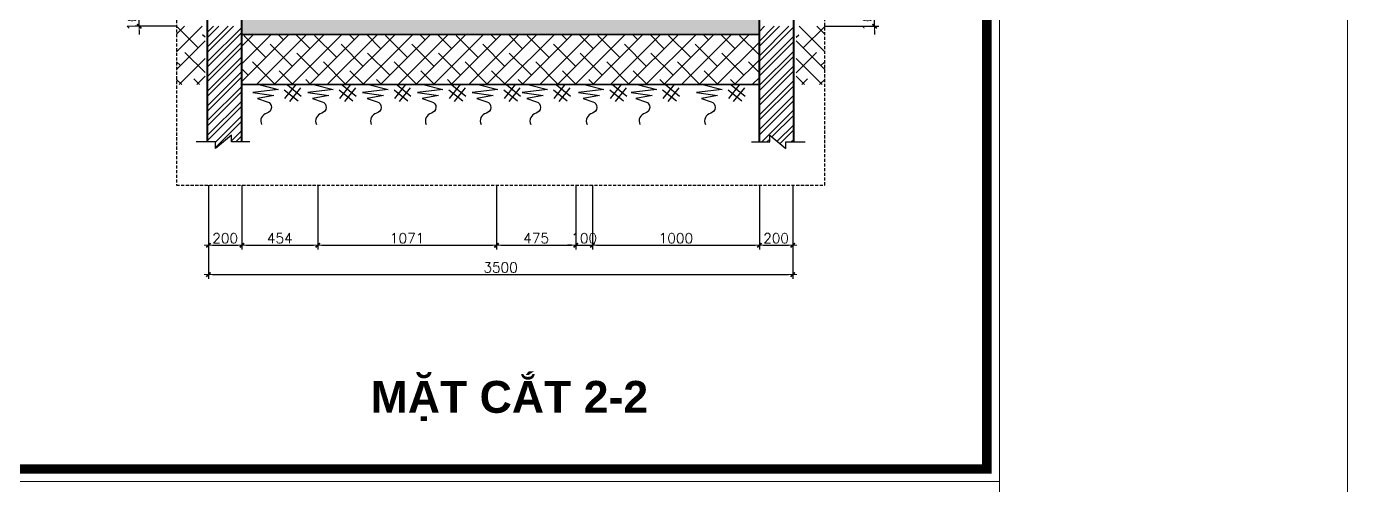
# Model space of a CAD drawing. Header units: millimetres. Extents: x 615730 to 2792744, y 139412 to 597571.
# Drawn here: x 1463321 to 1494978, y 249936 to 260952 of the extents above; entities that cross this region are included whole.
import ezdxf
from ezdxf.enums import TextEntityAlignment as Align

# ---------------------------------------------------------------- set-up
doc = ezdxf.new("R2010")
doc.units = ezdxf.units.MM
doc.header["$MEASUREMENT"] = 0
doc.header["$PDMODE"] = 34
doc.linetypes.add('HIDDEN', pattern=[0.375, 0.25, -0.125])
doc.layers.get('0').update_dxf_attribs({"lineweight": 5})
for name, color, linetype in [('CUA', 132, 'Continuous'), ('DUT', 250, 'HIDDEN'), ('H', 252, 'Continuous'), ('HACH', 250, 'Continuous'), ('TEXT', 2, 'Continuous')]:
    doc.layers.add(name, color=color, linetype=linetype)
for name, color, linetype, lineweight in [('KT', 148, 'Continuous', 18), ('NETNGOAITUONG', 1, 'Continuous', 40), ('thay', 7, 'Continuous', 15), ('TUONG', 6, 'Continuous', 35), ('VLIEU', 250, 'Continuous', 9)]:
    doc.layers.add(name, color=color, linetype=linetype, lineweight=lineweight)
doc.styles.add('lyrichs', font='', dxfattribs={"width": 1.25})
doc.styles.add('romans', font='romans.shx', dxfattribs={"height": 240})
doc.styles.get('lyrichs').set_extended_font_data('.VnHelvetInsH', bold=True)
doc.dimstyles.new('1-50', dxfattribs={"dimtxt": 200, "dimasz": 100, "dimexe": 100, "dimexo": 0, "dimgap": 50, "dimtad": 1, "dimdec": 0, "dimlfac": 0.25, "dimzin": 0, "dimdsep": 46, "dimtxsty": 'romans', "dimblk": ']', "dimcen": 0, "dimdle": 100, "dimclrd": 148, "dimclre": 148, "dimclrt": 2, "dimadec": 0, "dimazin": 0, "dimtfac": 1.111111, "dimtdec": 0, "dimtix": 1, "dimtmove": 2, "dimatfit": 3, "dimldrblk": ']', "dimfxl": 200, "dimtolj": 1, "dimtzin": 0, "dimarcsym": 0})
pattern_1 = [(45, (600767.42, -1630.14), (-176.776695, 176.776695), []), (45, (600767.42, -1505.14), (-176.776695, 176.776695), [])]

# ---------------------------------------------------------------- blocks, each defined once
blk = doc.blocks.new('sgt')
at = {"layer": 'HACH'}
for p, q in [((102644.1, -904534.2), (102734.8, -904606.8)), ((102718.9, -904500.3), (102646.3, -904590.9)), ((102664.5, -904502.5), (102755.2, -904575.1)), ((102750.7, -904520.7), (102678.1, -904611.3))]:
    blk.add_line(p, q, dxfattribs=at)
blk.add_lwpolyline([(102476.2, -904500.3), (102604.7, -904532.4), (102437.4, -904552.5), (102575.3, -904572.5), (102468.2, -904591.2), (102532.4, -904612.6, -0.748369), (102529.8, -904687.5, 0.474268), (102495, -904762.5, 0.626952)], format="xyb", dxfattribs=at)
blk = doc.blocks.new(']')
for p, q in [((1, 0), (-1, 0)), ((0, 1), (0, -1))]:
    blk.add_line(p, q)
at = {"color": 9, "const_width": 0.4}
blk.add_lwpolyline([(-0.51, -0.51), (0.51, 0.51)], dxfattribs=at)
blk = doc.blocks.new('*D2861')
at = {"layer": 'DEFPOINTS', "color": 0, "ltscale": 10, "transparency": 16777216}
for p in [(1482452, 261355), (1483643, 261355), (1482452, 260955)]:
    blk.add_point(p, dxfattribs=at)
at = {"layer": 'VLIEU', "color": 148, "lineweight": -2, "ltscale": 10, "transparency": 16777216}
for p, q in [((1483643, 261455), (1483643, 261555)), ((1482452, 261355), (1483743, 261355)), ((1483643, 260955), (1483643, 261355)), ((1482452, 260955), (1483743, 260955)), ((1483643, 260855), (1483643, 260755))]:
    blk.add_line(p, q, dxfattribs=at)
at = {"layer": 'VLIEU', "color": 148, "lineweight": -2, "ltscale": 10, "transparency": 16777216, "xscale": 100, "yscale": 100, "zscale": 100}
for p, rotation in [((1483643, 261355), 270), ((1483643, 260955), 90)]:
    blk.add_blockref(']', p, dxfattribs=dict(at, rotation=rotation))
at = {"layer": 'VLIEU', "color": 2, "ltscale": 10, "transparency": 16777216, "insert": (1483473, 261155), "char_height": 240, "attachment_point": 5, "rotation": 90, "style": 'romans'}
blk.add_mtext('\\A1;100', dxfattribs=at)
blk = doc.blocks.new('*D2867')
at = {"layer": 'DEFPOINTS', "color": 0, "ltscale": 10, "transparency": 16777216}
for p in [(1466024, 261355), (1466917, 261355), (1466917, 260955)]:
    blk.add_point(p, dxfattribs=at)
at = {"layer": 'VLIEU', "color": 148, "lineweight": -2, "ltscale": 10, "transparency": 16777216}
for p, q in [((1466024, 261455), (1466024, 261555)), ((1466917, 261355), (1465924, 261355)), ((1466024, 260955), (1466024, 261355)), ((1466917, 260955), (1465924, 260955)), ((1466024, 260855), (1466024, 260755))]:
    blk.add_line(p, q, dxfattribs=at)
at = {"layer": 'VLIEU', "color": 148, "lineweight": -2, "ltscale": 10, "transparency": 16777216, "xscale": 100, "yscale": 100, "zscale": 100}
for p, rotation in [((1466024, 261355), 270), ((1466024, 260955), 90)]:
    blk.add_blockref(']', p, dxfattribs=dict(at, rotation=rotation))
at = {"layer": 'VLIEU', "color": 2, "ltscale": 10, "transparency": 16777216, "insert": (1465854, 261155), "char_height": 240, "attachment_point": 5, "rotation": 90, "style": 'romans'}
blk.add_mtext('\\A1;100', dxfattribs=at)
blk = doc.blocks.new('*D2870')
at = {"layer": 'DEFPOINTS', "color": 0, "ltscale": 10, "transparency": 16777216}
for p in [(1467683, 257141), (1468484, 257141), (1468484, 255701)]:
    blk.add_point(p, dxfattribs=at)
at = {"layer": 'VLIEU', "color": 148, "lineweight": -2, "ltscale": 10, "transparency": 16777216}
for p, q in [((1467683, 257141), (1467683, 255601)), ((1468484, 257141), (1468484, 255601)), ((1467783, 255701), (1468384, 255701))]:
    blk.add_line(p, q, dxfattribs=at)
at = {"layer": 'VLIEU', "color": 148, "lineweight": -2, "ltscale": 10, "transparency": 16777216, "xscale": 100, "yscale": 100, "zscale": 100, "rotation": 180}
blk.add_blockref(']', (1467683, 255701), dxfattribs=at)
at = {"layer": 'VLIEU', "color": 148, "lineweight": -2, "ltscale": 10, "transparency": 16777216, "xscale": 100, "yscale": 100, "zscale": 100}
blk.add_blockref(']', (1468484, 255701), dxfattribs=at)
at = {"layer": 'VLIEU', "color": 2, "ltscale": 10, "transparency": 16777216, "insert": (1468083, 255871), "char_height": 240, "attachment_point": 5, "style": 'romans'}
blk.add_mtext('\\A1;200', dxfattribs=at)
blk = doc.blocks.new('*D2871')
at = {"layer": 'DEFPOINTS', "color": 0, "ltscale": 10, "transparency": 16777216}
for p in [(1468484, 257141), (1470301, 257141), (1470301, 255701)]:
    blk.add_point(p, dxfattribs=at)
at = {"layer": 'VLIEU', "color": 148, "lineweight": -2, "ltscale": 10, "transparency": 16777216}
for p, q in [((1468484, 257141), (1468484, 255601)), ((1470301, 257141), (1470301, 255601)), ((1468584, 255701), (1470201, 255701))]:
    blk.add_line(p, q, dxfattribs=at)
at = {"layer": 'VLIEU', "color": 148, "lineweight": -2, "ltscale": 10, "transparency": 16777216, "xscale": 100, "yscale": 100, "zscale": 100, "rotation": 180}
blk.add_blockref(']', (1468484, 255701), dxfattribs=at)
at = {"layer": 'VLIEU', "color": 148, "lineweight": -2, "ltscale": 10, "transparency": 16777216, "xscale": 100, "yscale": 100, "zscale": 100}
blk.add_blockref(']', (1470301, 255701), dxfattribs=at)
at = {"layer": 'VLIEU', "color": 2, "ltscale": 10, "transparency": 16777216, "insert": (1469392, 255871), "char_height": 240, "attachment_point": 5, "style": 'romans'}
blk.add_mtext('\\A1;454', dxfattribs=at)
blk = doc.blocks.new('*D2872')
at = {"layer": 'DEFPOINTS', "color": 0, "ltscale": 10, "transparency": 16777216}
for p in [(1470301, 257141), (1474586, 257141), (1474586, 255701)]:
    blk.add_point(p, dxfattribs=at)
at = {"layer": 'VLIEU', "color": 148, "lineweight": -2, "ltscale": 10, "transparency": 16777216}
for p, q in [((1470301, 257141), (1470301, 255601)), ((1474586, 257141), (1474586, 255601)), ((1470401, 255701), (1474486, 255701))]:
    blk.add_line(p, q, dxfattribs=at)
at = {"layer": 'VLIEU', "color": 148, "lineweight": -2, "ltscale": 10, "transparency": 16777216, "xscale": 100, "yscale": 100, "zscale": 100, "rotation": 180}
blk.add_blockref(']', (1470301, 255701), dxfattribs=at)
at = {"layer": 'VLIEU', "color": 148, "lineweight": -2, "ltscale": 10, "transparency": 16777216, "xscale": 100, "yscale": 100, "zscale": 100}
blk.add_blockref(']', (1474586, 255701), dxfattribs=at)
at = {"layer": 'VLIEU', "color": 2, "ltscale": 10, "transparency": 16777216, "insert": (1472443, 255871), "char_height": 240, "attachment_point": 5, "style": 'romans'}
blk.add_mtext('\\A1;1071', dxfattribs=at)
blk = doc.blocks.new('*D2873')
at = {"layer": 'DEFPOINTS', "color": 0, "ltscale": 10, "transparency": 16777216}
for p in [(1474586, 257141), (1476484, 257141), (1476484, 255701)]:
    blk.add_point(p, dxfattribs=at)
at = {"layer": 'VLIEU', "color": 148, "lineweight": -2, "ltscale": 10, "transparency": 16777216}
for p, q in [((1474586, 257141), (1474586, 255601)), ((1476484, 257141), (1476484, 255601)), ((1474686, 255701), (1476384, 255701))]:
    blk.add_line(p, q, dxfattribs=at)
at = {"layer": 'VLIEU', "color": 148, "lineweight": -2, "ltscale": 10, "transparency": 16777216, "xscale": 100, "yscale": 100, "zscale": 100, "rotation": 180}
blk.add_blockref(']', (1474586, 255701), dxfattribs=at)
at = {"layer": 'VLIEU', "color": 148, "lineweight": -2, "ltscale": 10, "transparency": 16777216, "xscale": 100, "yscale": 100, "zscale": 100}
blk.add_blockref(']', (1476484, 255701), dxfattribs=at)
at = {"layer": 'VLIEU', "color": 2, "ltscale": 10, "transparency": 16777216, "insert": (1475535, 255871), "char_height": 240, "attachment_point": 5, "style": 'romans'}
blk.add_mtext('\\A1;475', dxfattribs=at)
blk = doc.blocks.new('*D2874')
at = {"layer": 'DEFPOINTS', "color": 0, "ltscale": 10, "transparency": 16777216}
for p in [(1476484, 257141), (1476884, 257141), (1476884, 255701)]:
    blk.add_point(p, dxfattribs=at)
at = {"layer": 'VLIEU', "color": 148, "lineweight": -2, "ltscale": 10, "transparency": 16777216}
for p, q in [((1476484, 257141), (1476484, 255601)), ((1476884, 257141), (1476884, 255601)), ((1476384, 255701), (1476284, 255701)), ((1476484, 255701), (1476884, 255701)), ((1476984, 255701), (1477084, 255701))]:
    blk.add_line(p, q, dxfattribs=at)
at = {"layer": 'VLIEU', "color": 148, "lineweight": -2, "ltscale": 10, "transparency": 16777216, "xscale": 100, "yscale": 100, "zscale": 100}
blk.add_blockref(']', (1476484, 255701), dxfattribs=at)
at = {"layer": 'VLIEU', "color": 148, "lineweight": -2, "ltscale": 10, "transparency": 16777216, "xscale": 100, "yscale": 100, "zscale": 100, "rotation": 180}
blk.add_blockref(']', (1476884, 255701), dxfattribs=at)
at = {"layer": 'VLIEU', "color": 2, "ltscale": 10, "transparency": 16777216, "insert": (1476684, 255871), "char_height": 240, "attachment_point": 5, "style": 'romans'}
blk.add_mtext('\\A1;100', dxfattribs=at)
blk = doc.blocks.new('*D2875')
at = {"layer": 'DEFPOINTS', "color": 0, "ltscale": 10, "transparency": 16777216}
for p in [(1476884, 257141), (1480884, 257141), (1480884, 255701)]:
    blk.add_point(p, dxfattribs=at)
at = {"layer": 'VLIEU', "color": 148, "lineweight": -2, "ltscale": 10, "transparency": 16777216}
for p, q in [((1476884, 257141), (1476884, 255601)), ((1480884, 257141), (1480884, 255601)), ((1476984, 255701), (1480784, 255701))]:
    blk.add_line(p, q, dxfattribs=at)
at = {"layer": 'VLIEU', "color": 148, "lineweight": -2, "ltscale": 10, "transparency": 16777216, "xscale": 100, "yscale": 100, "zscale": 100, "rotation": 180}
blk.add_blockref(']', (1476884, 255701), dxfattribs=at)
at = {"layer": 'VLIEU', "color": 148, "lineweight": -2, "ltscale": 10, "transparency": 16777216, "xscale": 100, "yscale": 100, "zscale": 100}
blk.add_blockref(']', (1480884, 255701), dxfattribs=at)
at = {"layer": 'VLIEU', "color": 2, "ltscale": 10, "transparency": 16777216, "insert": (1478884, 255871), "char_height": 240, "attachment_point": 5, "style": 'romans'}
blk.add_mtext('\\A1;1000', dxfattribs=at)
blk = doc.blocks.new('*D2876')
at = {"layer": 'DEFPOINTS', "color": 0, "ltscale": 10, "transparency": 16777216}
for p in [(1480884, 257141), (1481684, 257141), (1481684, 255701)]:
    blk.add_point(p, dxfattribs=at)
at = {"layer": 'VLIEU', "color": 148, "lineweight": -2, "ltscale": 10, "transparency": 16777216}
for p, q in [((1480884, 257141), (1480884, 255601)), ((1481684, 257141), (1481684, 255601)), ((1480984, 255701), (1481584, 255701))]:
    blk.add_line(p, q, dxfattribs=at)
at = {"layer": 'VLIEU', "color": 148, "lineweight": -2, "ltscale": 10, "transparency": 16777216, "xscale": 100, "yscale": 100, "zscale": 100, "rotation": 180}
blk.add_blockref(']', (1480884, 255701), dxfattribs=at)
at = {"layer": 'VLIEU', "color": 148, "lineweight": -2, "ltscale": 10, "transparency": 16777216, "xscale": 100, "yscale": 100, "zscale": 100}
blk.add_blockref(']', (1481684, 255701), dxfattribs=at)
at = {"layer": 'VLIEU', "color": 2, "ltscale": 10, "transparency": 16777216, "insert": (1481284, 255871), "char_height": 240, "attachment_point": 5, "style": 'romans'}
blk.add_mtext('\\A1;200', dxfattribs=at)
blk = doc.blocks.new('*D2877')
at = {"layer": 'DEFPOINTS', "color": 0, "ltscale": 10, "transparency": 16777216}
for p in [(1467683, 257141), (1481684, 257141), (1481684, 254998)]:
    blk.add_point(p, dxfattribs=at)
at = {"layer": 'VLIEU', "color": 148, "lineweight": -2, "ltscale": 10, "transparency": 16777216}
for p, q in [((1467683, 257141), (1467683, 254898)), ((1481684, 257141), (1481684, 254898)), ((1467783, 254998), (1481584, 254998))]:
    blk.add_line(p, q, dxfattribs=at)
at = {"layer": 'VLIEU', "color": 148, "lineweight": -2, "ltscale": 10, "transparency": 16777216, "xscale": 100, "yscale": 100, "zscale": 100, "rotation": 180}
blk.add_blockref(']', (1467683, 254998), dxfattribs=at)
at = {"layer": 'VLIEU', "color": 148, "lineweight": -2, "ltscale": 10, "transparency": 16777216, "xscale": 100, "yscale": 100, "zscale": 100}
blk.add_blockref(']', (1481684, 254998), dxfattribs=at)
at = {"layer": 'VLIEU', "color": 2, "ltscale": 10, "transparency": 16777216, "insert": (1474683, 255168), "char_height": 240, "attachment_point": 5, "style": 'romans'}
blk.add_mtext('\\A1;3500', dxfattribs=at)

msp = doc.modelspace()

# ---------------------------------------------------------------- hatches: boundary and pattern name
at = {"layer": 'HACH'}
h = msp.add_hatch(dxfattribs=at)
h.set_pattern_fill('ANSI38', color=256, scale=2400, style=0)
h.set_pattern_definition([(45, (1654960.33, 2929055.15), (-212.132034, 212.132034), []), (135, (1654960.33, 2929055.15), (-636.396103, 212.132034), [750, -450])])
h.paths.add_polyline_path([(1466916.9, 260955.1), (1466916.9, 259555.1), (1467604.2, 259555.1), (1467604.2, 260955.1)])
h = msp.add_hatch(dxfattribs=at)
h.set_pattern_fill('AR-CONC', color=256, scale=60, style=0)
h.set_pattern_definition([(50, (545010.8, 21768.03), (430.35611, -37.65128), [45, -495]), (355, (545010.8, 21768.03), (-83.2508, 451.31528), [36, -396]), (100.4514, (545046.68, 21764.9), (347.10563, 413.66373), [38.24411, -420.68527]), (46.1842, (545010.8, 21888.03), (640.34463, -99.3114), [67.5, -742.5]), (96.6356, (545064.2, 21879.75), (560.79762, 584.47072), [57.36617, -631.0278]), (351.1842, (545010.8, 21888), (560.79717, 584.47116), [54, -594]), (21, (545070.8, 21858.03), (358.14423, -241.57133), [45, -495]), (326, (545070.8, 21858.03), (145.9892, 435.09003), [36, -396]), (71.4514, (545100.66, 21837.9), (504.13358, 193.5183), [38.24411, -420.68527]), (37.5, (545010.82, 21768.03), (7.295913, 199.736312), [0, -391.2, 0, -402, 0, -397.5]), (7.5, (545010.82, 21768.03), (157.841722, 236.647027), [0, -229.2, 0, -382.2, 0, -151.5]), (327.5, (544877.02, 21768.03), (320.293462, -13.532923), [0, -150, 0, -468, 0, -621]), (317.5, (544817.02, 21768.03), (349.9117, 60.06299), [0, -195, 0, -310.8, 0, -441])])
h.paths.add_polyline_path([(1480884.2, 260755.1), (1480884.2, 261155.1), (1468484.2, 261155.1), (1468484.2, 260755.1)])
h = msp.add_hatch(dxfattribs=at)
h.set_pattern_fill('ANSI38', color=256, scale=2400, style=0)
h.set_pattern_definition([(135, (1294408.1, 2929055.15), (212.132034, 212.132034), []), (45, (1294408.1, 2929055.15), (636.396103, 212.132034), [750, -450])])
h.paths.add_polyline_path([(1482451.6, 260955.1), (1482451.6, 259555.1), (1481764.2, 259555.1), (1481764.2, 260955.1)])
h = msp.add_hatch(dxfattribs=at)
h.set_pattern_fill('ANSI38', color=256, scale=2400, style=0)
h.set_pattern_definition([(45, (545010.82, 21768.03), (-212.13203, 212.13203), []), (135, (545010.82, 21768.03), (-636.3961, 212.13203), [750, -450])])
h.paths.add_polyline_path([(1468484.2, 260755.1), (1468484.2, 259555.1), (1480884.2, 259555.1), (1480884.2, 260755.1)])
at = {"layer": 'VLIEU', "ltscale": 10}
h = msp.add_hatch(dxfattribs=at)
h.set_pattern_fill('STEEL', color=256, scale=2000, style=0)
h.set_pattern_definition(pattern_1)
h.paths.add_polyline_path([(1468484.2, 260955.1), (1467662.4, 260955.1), (1467662.4, 258180.7), (1467852.2, 258180.7), (1467852.2, 258020.7), (1468236.2, 258340.7), (1468236.2, 258180.7), (1468484.2, 258180.7)])
h = msp.add_hatch(dxfattribs=at)
h.set_pattern_fill('STEEL', color=256, scale=2000, style=0)
h.set_pattern_definition(pattern_1)
h.paths.add_polyline_path([(1480884.2, 258180.7), (1481132.2, 258180.7), (1481132.2, 258340.7), (1481516.2, 258020.7), (1481516.2, 258180.7), (1481706.1, 258180.7), (1481706.1, 260955.1), (1480884.2, 260955.1)])

# ---------------------------------------------------------------- linework, layer by layer
at = {"layer": 'CUA'}
for points in [[(1468675, 258180.7), (1468236.2, 258180.7), (1468236.2, 258340.7), (1467852.2, 258020.7), (1467852.2, 258180.7), (1467389.9, 258180.7)], [(1480693.4, 258180.7), (1481132.2, 258180.7), (1481132.2, 258340.7), (1481516.2, 258020.7), (1481516.2, 258180.7), (1481978.5, 258180.7)]]:
    msp.add_lwpolyline(points, dxfattribs=at)
at = {"layer": 'DUT', "color": 2, "ltscale": 300}
msp.add_lwpolyline([(1466916.9, 257140.5), (1482451.6, 257140.5), (1482451.6, 277755.1), (1466916.9, 277755.1)], close=True, dxfattribs=at)
at = {"layer": 'H', "const_width": 227.1}
msp.add_lwpolyline([(1441980.4, 250333.6), (1486335.9, 250333.6), (1486335.9, 281518.7), (1441980.4, 281518.7)], close=True, dxfattribs=at)
at = {"layer": 'KT', "ltscale": 10}
msp.add_lwpolyline([(1251387.5, 325466.5), (1494978.2, 325466.5), (1494978.2, 210225.3), (1251387.5, 210225.3)], close=True, dxfattribs=at)
at = {"layer": 'NETNGOAITUONG'}
for p, q in [((1467662.4, 258180.7), (1467662.4, 261355.1)), ((1468484.2, 258180.7), (1468484.2, 261355.1)), ((1480884.2, 258180.7), (1480884.2, 261355.1)), ((1481706.1, 258180.7), (1481706.1, 261355.1))]:
    msp.add_line(p, q, dxfattribs=at)
at = {"layer": 'thay', "linetype": 'Continuous'}
for points in [[(1441677.7, 250030.8), (1486638.7, 250030.8), (1486638.7, 281821.4), (1441677.7, 281821.4)], [(1441677.7, 218240.2), (1486638.7, 218240.2), (1486638.7, 250030.8), (1441677.7, 250030.8)]]:
    msp.add_lwpolyline(points, close=True, dxfattribs=at)
at = {"layer": 'TUONG'}
for p, q in [((1480884.2, 260755.1), (1468484.2, 260755.1)), ((1480884.2, 259555.1), (1468484.2, 259555.1))]:
    msp.add_line(p, q, dxfattribs=at)

# ---------------------------------------------------------------- block references
at = {"layer": 'HACH', "xscale": 3.648000000044703, "yscale": 3.648000000044703, "zscale": 3.648000000044703}
for p in [(1095054.9, 3559172), (1096369.4, 3559172), (1097683.8, 3559172), (1098998.3, 3559172), (1100312.8, 3559172), (1101505.1, 3559172), (1102855, 3559172), (1104120.5, 3559172), (1105689.7, 3559172)]:
    msp.add_blockref('sgt', p, dxfattribs=at)

# ---------------------------------------------------------------- texts
at = {"layer": 'TEXT', "style": 'lyrichs'}
msp.add_text('MÆT c¾t 2-2', height=765, dxfattribs=at).set_placement((1474894.2, 251682.1), align=Align.CENTER)

# ---------------------------------------------------------------- dimensions: what is measured, and where the dimension line sits
at = {"layer": 'VLIEU', "ltscale": 10}
for base, p1, p2, picture, middle in [((1466023.7, 261355.1), (1466916.9, 260955.1), (1466916.9, 261355.1), '*D2867', (1465853.7, 261155.1)), ((1483642.9, 261355.1), (1482451.6, 260955.1), (1482451.6, 261355.1), '*D2861', (1483472.9, 261155.1))]:
    dim = msp.add_linear_dim(base=base, p1=p1, p2=p2, angle=90, dimstyle='1-50', dxfattribs=at)
    dim.commit()
    dim.dimension.update_dxf_attribs({"geometry": picture, "text_midpoint": middle})
for base, p1, p2, picture, middle in [((1468484.2, 255701.1), (1467682.5, 257140.5), (1468484.2, 257140.5), '*D2870', (1468083.4, 255871.1)), ((1481684.3, 254997.9), (1467682.5, 257140.5), (1481684.3, 257140.5), '*D2877', (1474683.4, 255167.9)), ((1470300.5, 255701.1), (1468484.2, 257140.5), (1470300.5, 257140.5), '*D2871', (1469392.4, 255871.1)), ((1474585.8, 255701.1), (1470300.5, 257140.5), (1474585.8, 257140.5), '*D2872', (1472443.2, 255871.1)), ((1476484.2, 255701.1), (1474585.8, 257140.5), (1476484.2, 257140.5), '*D2873', (1475535, 255871.1)), ((1476884.2, 255701.1), (1476484.2, 257140.5), (1476884.2, 257140.5), '*D2874', (1476684.2, 255871.1)), ((1480884.2, 255701.1), (1476884.2, 257140.5), (1480884.2, 257140.5), '*D2875', (1478884.2, 255871.1)), ((1481684.3, 255701.1), (1480884.2, 257140.5), (1481684.3, 257140.5), '*D2876', (1481284.3, 255871.1))]:
    dim = msp.add_linear_dim(base=base, p1=p1, p2=p2, dimstyle='1-50', dxfattribs=at)
    dim.commit()
    dim.dimension.update_dxf_attribs({"geometry": picture, "text_midpoint": middle})

doc.saveas('drawing.dxf')
